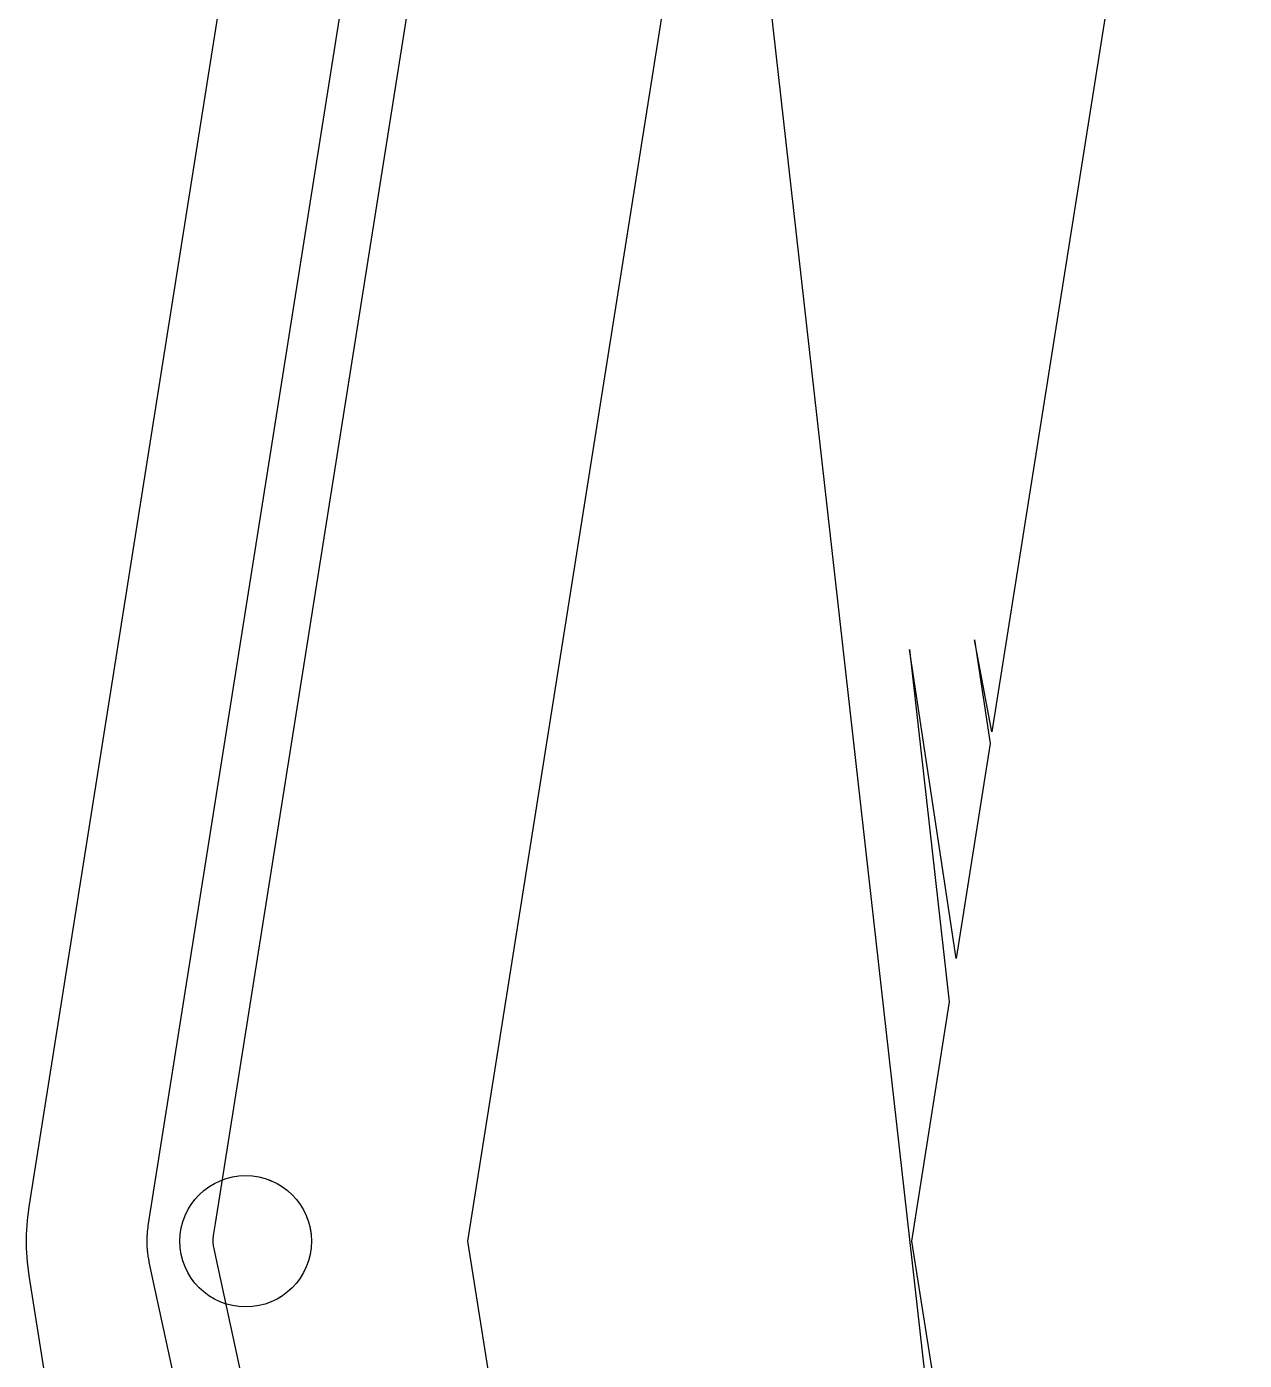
# Model space of a CAD drawing. Header units: millimetres. Extents: x -349 to 349, y -870 to 349.
# Drawn here: x 156.4 to 184.18, y -759.23 to -728.81 of the extents above; entities that cross this region are included whole.
import ezdxf

# ---------------------------------------------------------------- set-up
doc = ezdxf.new("R2010")
doc.units = ezdxf.units.MM
doc.linetypes.add('DASHED', pattern=[1.524, 1.27, -0.254])
for name, color, linetype in [('LINK_F1_U3_CHANNEL_EXPANSION', 3, 'Continuous'), ('LINK_F1_U3_HOLES', 8, 'Continuous'), ('LINK_F1_U3_OUTLINE', 7, 'Continuous')]:
    doc.layers.add(name, color=color, linetype=linetype)

msp = doc.modelspace()

# ---------------------------------------------------------------- linework, layer by layer
at = {"layer": 'LINK_F1_U3_CHANNEL_EXPANSION'}
for points in [[(169.073, -703.276), (160.705, -756.109), (160.69, -756.207), (160.661, -756.386), (160.66, -756.399), (160.653, -756.453), (160.653, -756.455), (160.651, -756.494), (160.651, -756.511), (160.651, -756.523), (160.652, -756.566), (160.652, -756.566), (160.654, -756.583), (160.658, -756.621), (160.659, -756.626), (160.662, -756.648), (160.67, -756.689), (165.079, -777.086)], [(182.071, -805.449), (170.563, -703.309)], [(184.184, -708.55), (178.427, -744.898), (178.03, -742.796), (178.386, -745.159), (177.609, -750.068), (176.547, -743.019), (177.452, -751.056), (176.587, -756.517), (181.716, -788.902)], [(159.869, -760.082), (159.201, -756.993), (159.195, -756.966), (159.191, -756.942), (159.188, -756.923), (159.177, -756.861), (159.176, -756.856), (159.173, -756.836), (159.168, -756.801), (159.165, -756.764), (159.162, -756.742), (159.159, -756.709), (159.157, -756.691), (159.157, -756.691), (159.157, -756.691), (159.154, -756.645), (159.153, -756.636), (159.153, -756.636), (159.153, -756.636), (159.153, -756.636), (159.153, -756.636), (159.153, -756.605), (159.151, -756.56), (159.151, -756.535), (159.15, -756.525), (159.15, -756.525), (159.151, -756.469), (159.151, -756.464), (159.152, -756.434), (159.155, -756.381), (159.156, -756.368), (159.156, -756.358), (159.156, -756.358), (159.156, -756.358), (159.159, -756.325), (159.161, -756.303), (159.168, -756.241), (159.168, -756.24), (159.173, -756.204), (159.174, -756.193), (159.178, -756.165), (163.564, -728.471)]]:
    msp.add_lwpolyline(points, dxfattribs=at)
at = {"layer": 'LINK_F1_U3_HOLES'}
msp.add_circle((161.4, -756.517), 1.5, dxfattribs=at)
at = {"layer": 'LINK_F1_U3_HOLES', "linetype": 'DASHED'}
msp.add_circle((161.4, -756.517), 1.5, dxfattribs=at)
at = {"layer": 'LINK_F1_U3_OUTLINE'}
for points in [[(164.878, -810.437), (156.462, -757.3), (156.462, -757.3), (156.422, -756.988), (156.402, -756.674), (156.402, -756.36), (156.422, -756.047), (156.462, -755.735), (164.878, -702.598)], [(174.755, -704.162), (166.462, -756.517), (174.755, -808.873)]]:
    msp.add_lwpolyline(points, dxfattribs=at)

doc.saveas('drawing.dxf')
